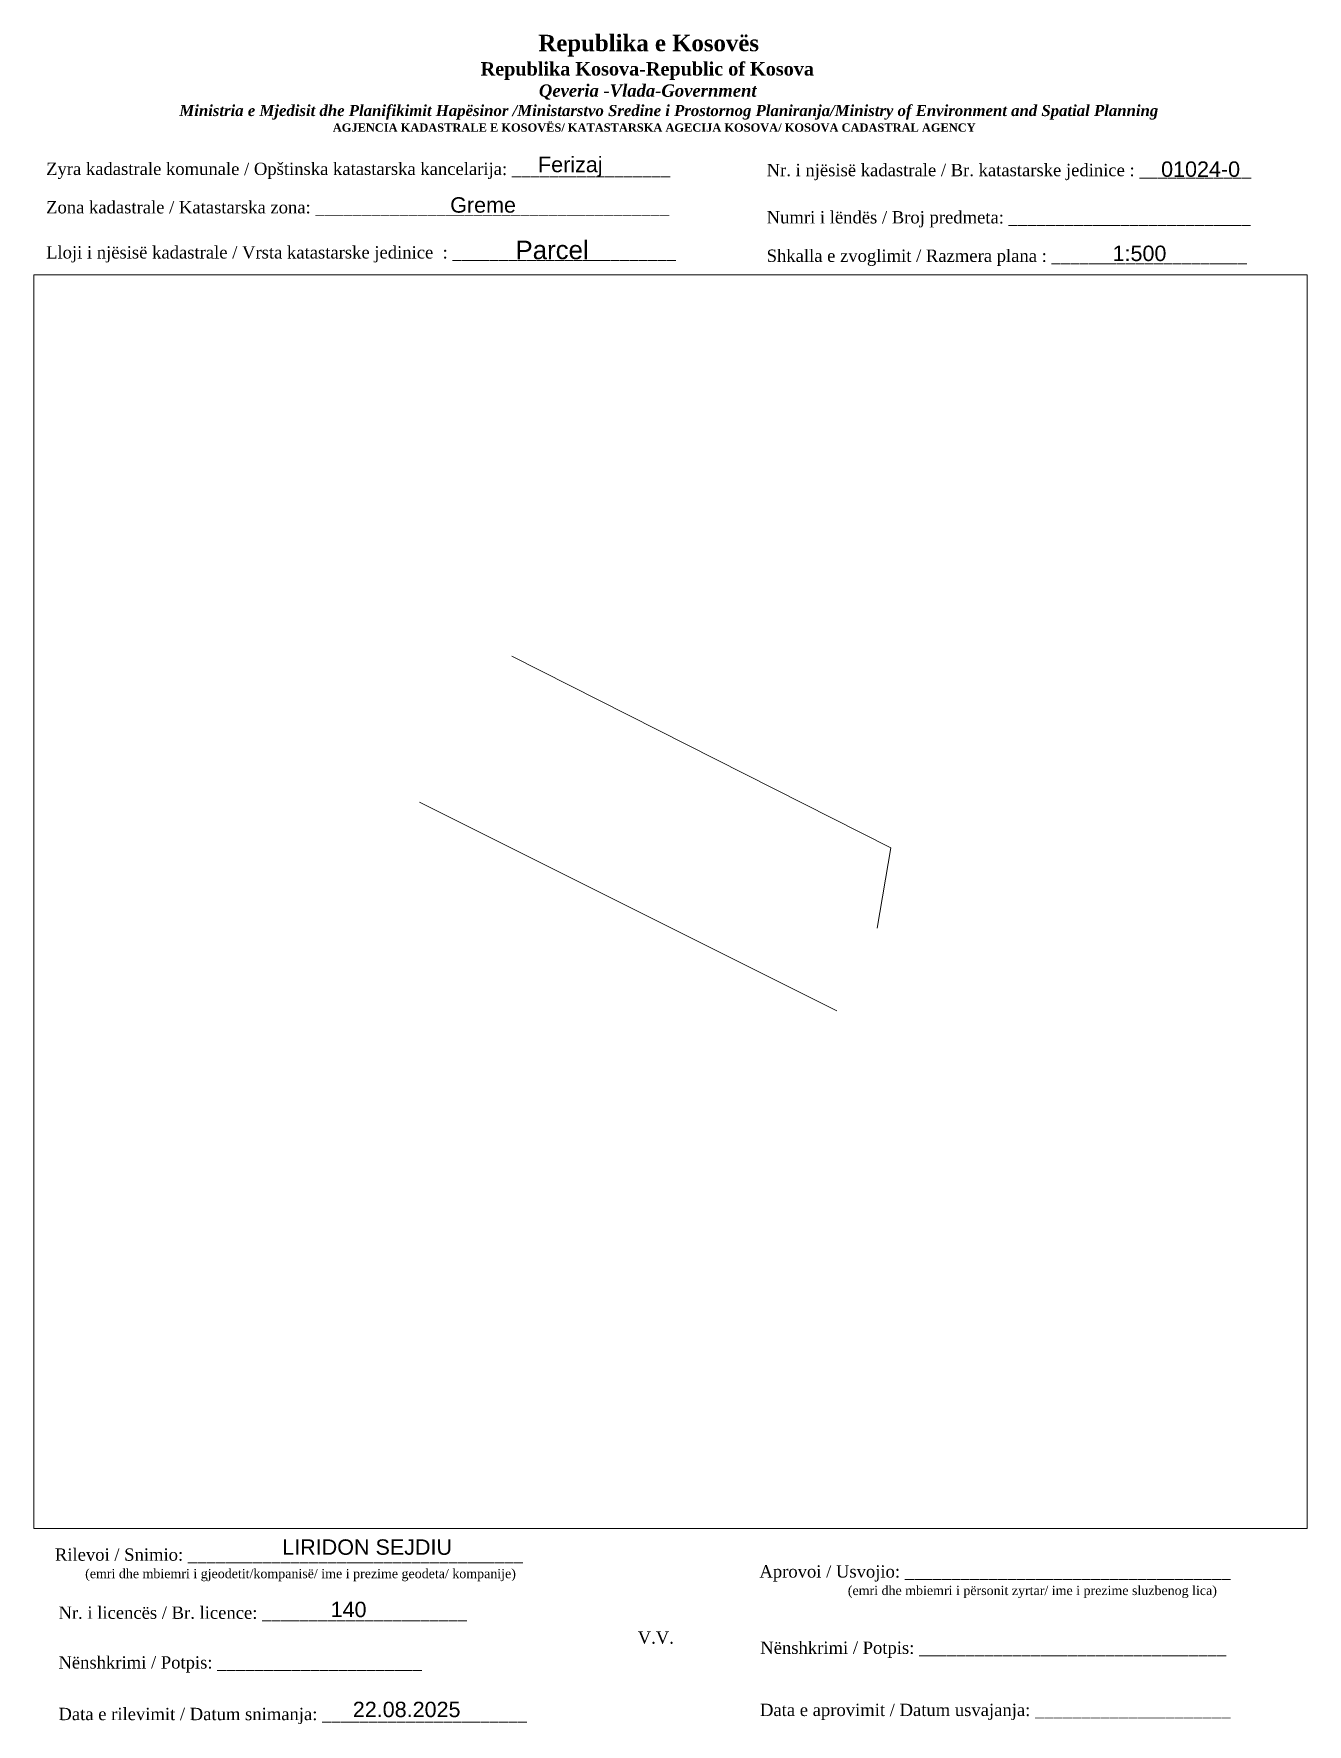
# Paper-space layout 'rrnica' of a CAD drawing. Header units: metres, sheet in millimetres. Extents: x 1 to 208, y 2 to 276.
# The model-space entities are those that its viewports show. They can reach past a viewport. Long polylines and large blocks are cut down to what shows.
import ezdxf

# ---------------------------------------------------------------- set-up
doc = ezdxf.new("R2010")
doc.units = ezdxf.units.M
doc.layers.get('0').update_dxf_attribs({"lineweight": 0})
doc.layers.add('Korniza e jashtme', color=7, linetype='Continuous', lineweight=0)
doc.layers.add('Ndarjet', color=1, linetype='Continuous', lineweight=0)
doc.styles.get("Standard").update_dxf_attribs({"font": 'arial.ttf'})

msp = doc.modelspace()

# ---------------------------------------------------------------- linework, layer by layer
at = {"layer": 'Ndarjet', "flags": 128}
for points in [[(7515345.27, 4686678.05), (7515396.79, 4686652), (7515394.9, 4686641.07)], [(7515389.43, 4686629.85), (7515332.71, 4686658.2)]]:
    msp.add_lwpolyline(points, dxfattribs=at)

psp = doc.layouts.new('rrnica')

# ---------------------------------------------------------------- texts
for s, p in [('01024-0', (183.92, 252.84)), ('Greme', (68.56, 247.03)), ('LIRIDON SEJDIU ', (41.3, 29.28)), ('140', (49.15, 19.16)), ('22.08.2025', (52.75, 2.94))]:
    psp.add_text(s, height=2.5).set_placement(p)
for s, insert, char_height, width, attachment_point in [('\\pi77.297;{\\fBook Antiqua|b1|i0|c0|p18;\\H1.333x;Republika e Kosovës\\fTimes New Roman|b1|i0|c0|p18;\\P\\pi67.927;\\fBook Antiqua|b1|i0|c0|p18;\\H0.8125x;Republika Kosova-Republic of Kosova\\fTimes New Roman|b1|i0|c0|p18;\\P\\pi77.378;\\fBook Antiqua|b1|i1|c0|p18;\\H0.9233x;Qeveria -Vlada-Government \\P\\pi13.032,l6,t23.033;\\fTimes New Roman|b1|i1|c0|p18;\\H0.9x;Ministria e Mjedisit dhe Planifikimit Hapësinor /Ministarstvo Sredine i Prostornog Planiranja/Ministry of Environment and Spatial Planning\\P\\pi43.931,l0,tz;\\fBook Antiqua|b1|i0|c0|p18;\\H0.7406x;AGJENCIA KADASTRALE E KOSOVËS/ KATASTARSKA AGECIJA KOSOVA/ KOSOVA CADASTRAL AGENCY}', (5.57, 275.89), 2, 191.8237, 1), ('{\\fTimes New Roman|b0|i0|c0|p18;Zyra kadastrale komunale / Opštinska katastarska kancelarija: _________________}', (2.98, 255.14), 2, 100.6873, 1), ('Ferizaj', (88.05, 254.47), 2.5, 9.9735, 5), ('{\\fTimes New Roman|b0|i0|c0|p18;Nr. i njësisë kadastrale / Br. katastarske jedinice : ____________}', (119.91, 254.94), 2, 79.9484, 1), ('{\\fTimes New Roman|b0|i0|c0|p18;Zona kadastrale / Katastarska zona: ______________________________________}', (2.98, 248.91), 2, 100.6873, 1), ('{\\fTimes New Roman|b0|i0|c0|p18;Numri i lëndës / Broj predmeta: __________________________}', (119.91, 247.28), 2, 79.9484, 1), ('{\\fTimes New Roman|b0|i0|c0|p18;Lloji i njësisë kadastrale / Vrsta katastarske jedinice  : ________________________}', (2.98, 241.59), 2, 100.6873, 1), ('{\\fArial|b0|i0|c0|p34;Parcel}', (85.09, 240.96), 3, 11.2939, 5), ('1:500', (180.41, 240.41), 2.5, 10.1784, 5), ('{\\fTimes New Roman|b0|i0|c0|p18;Shkalla e zvoglimit / Razmera plana : _____________________}', (119.91, 241.04), 2, 79.9484, 1), ('{\\fTimes New Roman|b0|i0|c0|p18;Rilevoi / Snimio: ____________________________________\\P     \\H0.75x;(emri dhe mbiemri i gjeodetit/kompanisë/ ime i prezime geodeta/ kompanije)}', (42.38, 27.65), 2, 74.7958, 5), ('{\\fTimes New Roman|b0|i0|c0|p18; Aprovoi / Usvojio: ___________________________________\\P                    \\H0.75x;(emri dhe mbiemri i përsonit zyrtar/ ime i prezime sluzbenog lica)}', (117.98, 27.58), 2, 83.344, 1), ('{\\fTimes New Roman|b0|i0|c0|p18;Nr. i licencës / Br. licence: ______________________\\P                                }', (4.98, 20.89), 2, 83.344, 1), ('{\\fTimes New Roman|b0|i0|c0|p18;V.V.                                 }', (101.92, 15.84), 2, 5.7076, 5), ('{\\fTimes New Roman|b0|i0|c0|p18; Nënshkrimi / Potpis: _________________________________}', (118.12, 15.2), 2, 83.344, 1), ('{\\fTimes New Roman|b0|i0|c0|p18;Nënshkrimi / Potpis: ______________________\\P                                 }', (4.98, 12.82), 2, 83.344, 1), ('{\\fTimes New Roman|b0|i0|c0|p18;Data e rilevimit / Datum snimanja: ______________________\\P                                 }', (4.98, 4.45), 2, 83.344, 1), ('{\\fTimes New Roman|b0|i0|c0|p18; Data e aprovimit / Datum usvajanja: _____________________}', (118.07, 5.12), 2, 83.344, 1)]:
    psp.add_mtext(s, dxfattribs=dict(insert=insert, char_height=char_height, width=width, attachment_point=attachment_point))

# ---------------------------------------------------------------- viewports
at = {"layer": 'Korniza e jashtme', "view_target_point": (370776.43, 310629.57)}
psp.add_viewport(center=(104.31, 135.25), size=(206.65, 203.4046), view_center_point=(7144590.41, 4376015.12), view_height=170.3221, dxfattribs=at)

doc.saveas('drawing.dxf')
